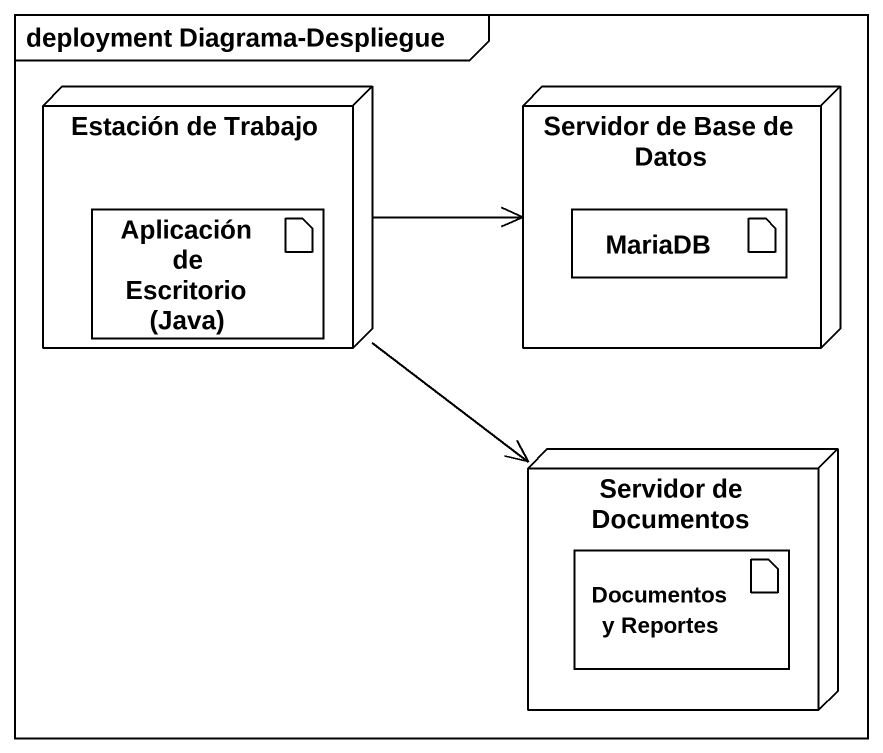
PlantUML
@startuml
mainframe deployment Diagrama-Despliegue
node "Estación de Trabajo" as Estación_de_Trabajo {
  artifact "Aplicación de Escritorio (Java)" as Aplicación_de_Escritorio
}
node "Servidor de Base de Datos" as Servidor_de_Base_de_Datos {
  artifact MariaDB
}
node "Servidor de Documentos" as Servidor_de_Documentos {
  artifact "Documentos y Reportes" as Documentos_y_Reportes
}
Estación_de_Trabajo -right-> Servidor_de_Base_de_Datos
Estación_de_Trabajo --> Servidor_de_Documentos
@enduml
